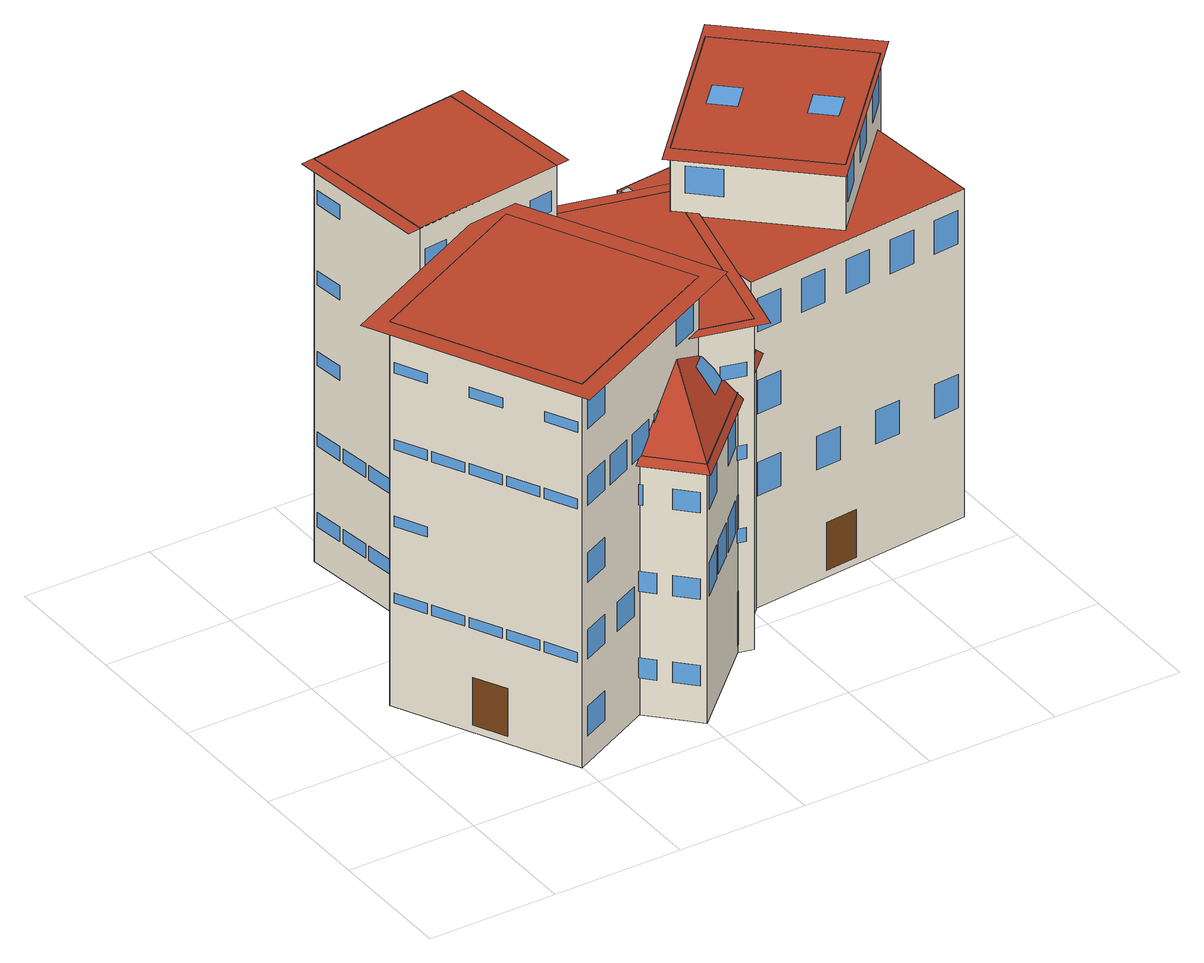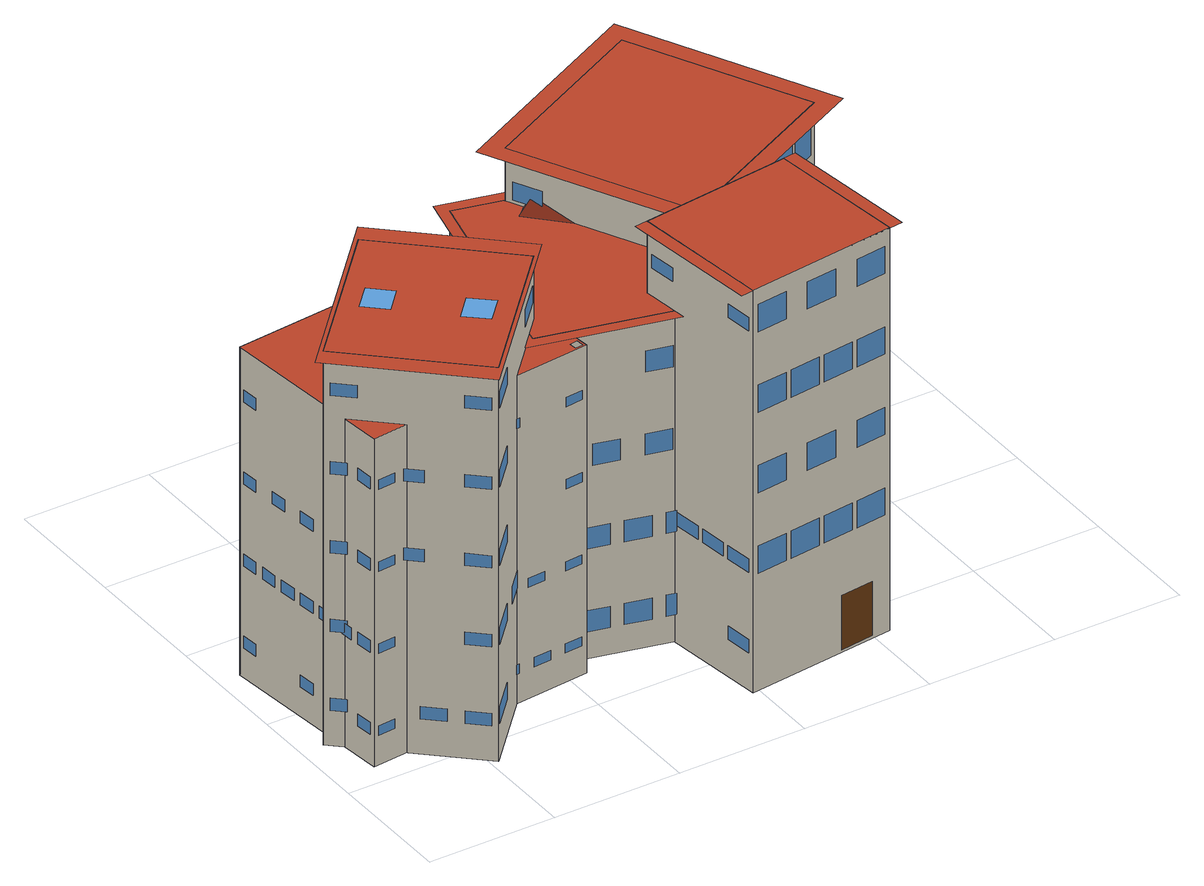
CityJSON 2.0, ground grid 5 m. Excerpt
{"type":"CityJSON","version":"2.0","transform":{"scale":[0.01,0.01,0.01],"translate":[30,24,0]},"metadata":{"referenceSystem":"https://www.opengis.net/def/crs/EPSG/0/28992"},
"CityObjects":{
"building1":{"type":"Building","attributes":{"roofType":"Flat"},"geometry":[{"type":"MultiSurface","lod":"3","boundaries":[[[0,1,2,3]],[[4,5,6,7]],[[0,3,5,4],[8,9,10,11],[12,13,14,15],[16,17,18,19],[20,21,22,23],[24,25,26,27],[28,29,30,31],[32,33,34,35],[36,37,38,39],[40,41,42,43],[44,45,46,47],[48,49,50,51],[52,53,54,55],[56,57,58,59],[60,61,62,63]],[[8,11,10,9]],[[12,15,14,13]],[[16,19,18,17]],[[20,23,22,21]],[[24,27,26,25]],[[28,31,30,29]],[[32,35,34,33]],[[36,39,38,37]],[[40,43,42,41]],[[44,47,46,45]],[[48,51,50,49]],[[52,55,54,53]],[[56,59,58,57]],[[60,63,62,61]],[[3,2,6,5],[64,65,66,67],[68,69,70,71],[72,73,74,75],[76,77,78,79],[80,81,82,83],[84,85,86,87],[88,89,90,91],[92,93,94,95],[96,97,98,99],[100,101,102,103],[104,105,106,107],[108,109,110,111],[112,113,114,115],[116,117,118,119],[120,121,122,123],[124,125,126,127]],[[64,67,66,65]],[[68,71,70,69]],[[72,75,74,73]],[[76,79,78,77]],[[80,83,82,81]],[[84,87,86,85]],[[88,91,90,89]],[[92,95,94,93]],[[96,99,98,97]],[[100,103,102,101]],[[104,107,106,105]],[[108,111,110,109]],[[112,115,114,113]],[[116,119,118,117]],[[120,123,122,121]],[[124,127,126,125]],[[2,1,7,6],[128,129,130,131],[132,133,134,135],[136,137,138,139],[140,141,142,143],[144,145,146,147],[148,149,150,151],[152,153,154,155],[156,157,158,159],[160,161,162,163],[164,165,166,167],[168,169,170,171],[172,173,174,175],[176,177,178,179],[180,181,182,183],[184,185,186,187],[188,189,190,191],[192,193,194,195],[196,197,198,199],[200,201,202,203],[204,205,206,207],[208,209,210,211],[212,213,214,215],[216,217,218,219]],[[128,131,130,129]],[[132,135,134,133]],[[136,139,138,137]],[[140,143,142,141]],[[144,147,146,145]],[[148,151,150,149]],[[152,155,154,153]],[[156,159,158,157]],[[160,163,162,161]],[[164,167,166,165]],[[168,171,170,169]],[[172,175,174,173]],[[176,179,178,177]],[[180,183,182,181]],[[184,187,186,185]],[[188,191,190,189]],[[192,195,194,193]],[[196,199,198,197]],[[200,203,202,201]],[[204,207,206,205]],[[208,211,210,209]],[[212,215,214,213]],[[216,219,218,217]],[[1,0,4,7],[220,221,222,223],[224,225,226,227],[228,229,230,231],[232,233,234,235],[236,237,238,239],[240,241,242,243],[244,245,246,247],[248,249,250,251],[252,253,254,255],[256,257,258,259],[260,261,262,263],[264,265,266,267],[268,269,270,271],[272,273,274,275],[276,277,278,279]],[[220,223,222,221]],[[224,227,226,225]],[[228,231,230,229]],[[232,235,234,233]],[[236,239,238,237]],[[240,243,242,241]],[[244,247,246,245]],[[248,251,250,249]],[[252,255,254,253]],[[256,259,258,257]],[[260,263,262,261]],[[264,267,266,265]],[[268,271,270,269]],[[272,275,274,273]],[[276,279,278,277]],[[280,281,282,283],[4,7,6,5]]],"semantics":{"surfaces":[{"type":"GroundSurface"},{"type":"RoofSurface"},{"type":"WallSurface"},{"type":"Window"},{"type":"Door"}],"values":[0,1,2,3,3,3,3,3,3,3,3,3,3,3,3,3,3,2,3,3,3,3,3,3,3,3,3,3,3,3,3,3,3,3,2,3,3,3,3,3,3,3,3,3,3,3,3,3,3,3,3,3,3,3,3,3,3,3,2,4,3,3,3,3,3,3,3,3,3,3,3,3,3,3,1]}}]},
"building2":{"type":"Building","attributes":{"roofType":"Hipped"},"geometry":[{"type":"MultiSurface","lod":"3","boundaries":[[[284,285,286,287]],[[288,289,290,291],[292,293,294,295]],[[292,295,294,293]],[[289,288,296,297],[298,299,300,301]],[[298,301,300,299]],[[288,291,296],[302,303,304,305]],[[302,305,304,303]],[[289,297,290],[306,307,308,309]],[[306,309,308,307]],[[284,287,296,291],[310,311,312,313],[314,315,316,317],[318,319,320,321],[322,323,324,325],[326,327,328,329],[330,331,332,333],[334,335,336,337],[338,339,340,341],[342,343,344,345]],[[310,313,312,311]],[[314,317,316,315]],[[318,321,320,319]],[[322,325,324,323]],[[326,329,328,327]],[[330,333,332,331]],[[334,337,336,335]],[[338,341,340,339]],[[342,345,344,343]],[[287,286,297,296],[346,347,348,349],[350,351,352,353],[354,355,356,357],[358,359,360,361],[362,363,364,365],[366,367,368,369],[370,371,372,373],[374,375,376,377],[378,379,380,381]],[[346,349,348,347]],[[350,353,352,351]],[[354,357,356,355]],[[358,361,360,359]],[[362,365,364,363]],[[366,369,368,367]],[[370,373,372,371]],[[374,377,376,375]],[[378,381,380,379]],[[286,285,290,297],[382,383,384,385],[386,387,388,389],[390,391,392,393],[394,395,396,397],[398,399,400,401],[402,403,404,405],[406,407,408,409],[410,411,412,413],[414,415,416,417],[418,419,420,421],[422,423,424,425],[426,427,428,429],[430,431,432,433]],[[382,385,384,383]],[[386,389,388,387]],[[390,393,392,391]],[[394,397,396,395]],[[398,401,400,399]],[[402,405,404,403]],[[406,409,408,407]],[[410,413,412,411]],[[414,417,416,415]],[[418,421,420,419]],[[422,425,424,423]],[[426,429,428,427]],[[430,433,432,431]],[[285,284,291,290],[434,435,436,437],[438,439,440,441],[442,443,444,445],[446,447,448,449],[450,451,452,453],[454,455,456,457],[458,459,460,461],[462,463,464,465],[466,467,468,469],[470,471,472,473],[474,475,476,477],[478,479,480,481],[482,483,484,485],[486,487,488,489]],[[434,437,436,435]],[[438,441,440,439]],[[442,445,444,443]],[[446,449,448,447]],[[450,453,452,451]],[[454,457,456,455]],[[458,461,460,459]],[[462,465,464,463]],[[466,469,468,467]],[[470,473,472,471]],[[474,477,476,475]],[[478,481,480,479]],[[482,485,484,483]],[[486,489,488,487]],[[490,491,296,291]],[[491,492,297,296]],[[493,290,297,492]],[[490,291,290,493]]],"semantics":{"surfaces":[{"type":"GroundSurface"},{"type":"RoofSurface"},{"type":"Window"},{"type":"WallSurface"},{"type":"Door"}],"values":[0,1,2,1,2,1,2,1,2,3,4,2,2,2,2,2,2,2,2,3,2,2,2,2,2,2,2,2,2,3,2,2,2,2,2,2,2,2,2,2,2,2,2,3,2,2,2,2,2,2,2,2,2,2,2,2,2,2,1,1,1,1]}}]},
"building3":{"type":"Building","attributes":{"roofType":"Flat"},"geometry":[{"type":"MultiSurface","lod":"3","boundaries":[[[494,495,496,497]],[[498,499,500,501]],[[494,497,499,498],[502,503,504,505],[506,507,508,509],[510,511,512,513],[514,515,516,517],[518,519,520,521],[522,523,524,525],[526,527,528,529],[530,531,532,533],[534,535,536,537],[538,539,540,541],[542,543,544,545],[546,547,548,549],[550,551,552,553],[554,555,556,557],[558,559,560,561]],[[502,505,504,503]],[[506,509,508,507]],[[510,513,512,511]],[[514,517,516,515]],[[518,521,520,519]],[[522,525,524,523]],[[526,529,528,527]],[[530,533,532,531]],[[534,537,536,535]],[[538,541,540,539]],[[542,545,544,543]],[[546,549,548,547]],[[550,553,552,551]],[[554,557,556,555]],[[558,561,560,559]],[[497,496,500,499],[562,563,564,565],[566,567,568,569],[570,571,572,573],[574,575,576,577],[578,579,580,581],[582,583,584,585],[586,587,588,589],[590,591,592,593],[594,595,596,597],[598,599,600,601]],[[562,565,564,563]],[[566,569,568,567]],[[570,573,572,571]],[[574,577,576,575]],[[578,581,580,579]],[[582,585,584,583]],[[586,589,588,587]],[[590,593,592,591]],[[594,597,596,595]],[[598,601,600,599]],[[496,495,501,500],[602,603,604,605],[606,607,608,609],[610,611,612,613],[614,615,616,617],[618,619,620,621],[622,623,624,625],[626,627,628,629],[630,631,632,633],[634,635,636,637],[638,639,640,641],[642,643,644,645],[646,647,648,649],[650,651,652,653],[654,655,656,657],[658,659,660,661]],[[602,605,604,603]],[[606,609,608,607]],[[610,613,612,611]],[[614,617,616,615]],[[618,621,620,619]],[[622,625,624,623]],[[626,629,628,627]],[[630,633,632,631]],[[634,637,636,635]],[[638,641,640,639]],[[642,645,644,643]],[[646,649,648,647]],[[650,653,652,651]],[[654,657,656,655]],[[658,661,660,659]],[[495,494,498,501],[662,663,664,665],[666,667,668,669],[670,671,672,673],[674,675,676,677],[678,679,680,681],[682,683,684,685],[686,687,688,689],[690,691,692,693],[694,695,696,697],[698,699,700,701],[702,703,704,705],[706,707,708,709]],[[662,665,664,663]],[[666,669,668,667]],[[670,673,672,671]],[[674,677,676,675]],[[678,681,680,679]],[[682,685,684,683]],[[686,689,688,687]],[[690,693,692,691]],[[694,697,696,695]],[[698,701,700,699]],[[702,705,704,703]],[[706,709,708,707]],[[710,711,712,713],[498,501,500,499]]],"semantics":{"surfaces":[{"type":"GroundSurface"},{"type":"RoofSurface"},{"type":"WallSurface"},{"type":"Window"},{"type":"Door"}],"values":[0,1,2,3,3,3,3,3,3,3,3,3,3,3,3,3,3,3,2,3,3,3,3,3,3,3,3,3,3,2,4,3,3,3,3,3,3,3,3,3,3,3,3,3,3,2,3,3,3,3,3,3,3,3,3,3,3,3,1]}}]},
"building4":{"type":"Building","attributes":{"roofType":"Flat"},"geometry":[{"type":"MultiSurface","lod":"3","boundaries":[[[714,715,716,717]],[[718,719,720,721]],[[714,717,719,718],[722,723,724,725],[726,727,728,729],[730,731,732,733],[734,735,736,737],[738,739,740,741],[742,743,744,745],[746,747,748,749],[750,751,752,753],[754,755,756,757],[758,759,760,761],[762,763,764,765],[766,767,768,769],[770,771,772,773],[774,775,776,777],[778,779,780,781],[782,783,784,785],[786,787,788,789],[790,791,792,793],[794,795,796,797]],[[722,725,724,723]],[[726,729,728,727]],[[730,733,732,731]],[[734,737,736,735]],[[738,741,740,739]],[[742,745,744,743]],[[746,749,748,747]],[[750,753,752,751]],[[754,757,756,755]],[[758,761,760,759]],[[762,765,764,763]],[[766,769,768,767]],[[770,773,772,771]],[[774,777,776,775]],[[778,781,780,779]],[[782,785,784,783]],[[786,789,788,787]],[[790,793,792,791]],[[794,797,796,795]],[[717,716,720,719],[798,799,800,801],[802,803,804,805],[806,807,808,809],[810,811,812,813],[814,815,816,817],[818,819,820,821],[822,823,824,825],[826,827,828,829],[830,831,832,833]],[[798,801,800,799]],[[802,805,804,803]],[[806,809,808,807]],[[810,813,812,811]],[[814,817,816,815]],[[818,821,820,819]],[[822,825,824,823]],[[826,829,828,827]],[[830,833,832,831]],[[716,715,721,720],[834,835,836,837],[838,839,840,841],[842,843,844,845],[846,847,848,849],[850,851,852,853],[854,855,856,857],[858,859,860,861],[862,863,864,865],[866,867,868,869],[870,871,872,873],[874,875,876,877],[878,879,880,881],[882,883,884,885],[886,887,888,889],[890,891,892,893],[894,895,896,897],[898,899,900,901],[902,903,904,905],[906,907,908,909],[910,911,912,913]],[[834,837,836,835]],[[838,841,840,839]],[[842,845,844,843]],[[846,849,848,847]],[[850,853,852,851]],[[854,857,856,855]],[[858,861,860,859]],[[862,865,864,863]],[[866,869,868,867]],[[870,873,872,871]],[[874,877,876,875]],[[878,881,880,879]],[[882,885,884,883]],[[886,889,888,887]],[[890,893,892,891]],[[894,897,896,895]],[[898,901,900,899]],[[902,905,904,903]],[[906,909,908,907]],[[910,913,912,911]],[[715,714,718,721],[914,915,916,917],[918,919,920,921],[922,923,924,925],[926,927,928,929],[930,931,932,933],[934,935,936,937],[938,939,940,941],[942,943,944,945],[946,947,948,949],[950,951,952,953]],[[914,917,916,915]],[[918,921,920,919]],[[922,925,924,923]],[[926,929,928,927]],[[930,933,932,931]],[[934,937,936,935]],[[938,941,940,939]],[[942,945,944,943]],[[946,949,948,947]],[[950,953,952,951]],[[954,955,956,957],[718,721,720,719]]],"semantics":{"surfaces":[{"type":"GroundSurface"},{"type":"RoofSurface"},{"type":"WallSurface"},{"type":"Door"},{"type":"Window"}],"values":[0,1,2,3,4,4,4,4,4,4,4,4,4,4,4,4,4,4,4,4,4,4,2,4,4,4,4,4,4,4,4,4,2,4,4,4,4,4,4,4,4,4,4,4,4,4,4,4,4,4,4,4,4,2,4,4,4,4,4,4,4,4,4,4,1]}}]},
"building5":{"type":"Building","attributes":{"roofType":"Shed"},"geometry":[{"type":"MultiSurface","lod":"3","boundaries":[[[958,959,960,961]],[[962,963,964,965]],[[963,958,961,964],[966,967,968,969],[970,971,972,973],[974,975,976,977]],[[966,969,968,967]],[[970,973,972,971]],[[974,977,976,975]],[[964,961,960,965],[978,979,980,981],[982,983,984,985],[986,987,988,989],[990,991,992,993]],[[978,981,980,979]],[[982,985,984,983]],[[986,989,988,987]],[[990,993,992,991]],[[965,960,959,962],[994,995,996,997],[998,999,1000,1001],[1002,1003,1004,1005]],[[994,997,996,995]],[[998,1001,1000,999]],[[1002,1005,1004,1003]],[[962,959,958,963],[1006,1007,1008,1009],[1010,1011,1012,1013],[1014,1015,1016,1017]],[[1006,1009,1008,1007]],[[1010,1013,1012,1011]],[[1014,1017,1016,1015]],[[1018,1019,1020,1021],[963,962,965,964]]],"semantics":{"surfaces":[{"type":"GroundSurface"},{"type":"RoofSurface"},{"type":"WallSurface"},{"type":"Door"},{"type":"Window"}],"values":[0,1,2,3,4,4,2,4,4,4,4,2,4,4,4,2,4,4,4,1]}}]},
"building6":{"type":"Building","attributes":{"roofType":"Flat"},"geometry":[{"type":"MultiSurface","lod":"3","boundaries":[[[1022,1023,1024,1025]],[[1026,1027,1028,1029],[1030,1031,1032,1033]],[[1022,1025,1027,1026],[1034,1035,1036,1037],[1038,1039,1040,1041],[1042,1043,1044,1045],[1046,1047,1048,1049],[1050,1051,1052,1053],[1054,1055,1056,1057],[1058,1059,1060,1061],[1062,1063,1064,1065],[1066,1067,1068,1069],[1070,1071,1072,1073],[1074,1075,1076,1077]],[[1034,1037,1036,1035]],[[1038,1041,1040,1039]],[[1042,1045,1044,1043]],[[1046,1049,1048,1047]],[[1050,1053,1052,1051]],[[1054,1057,1056,1055]],[[1058,1061,1060,1059]],[[1062,1065,1064,1063]],[[1066,1069,1068,1067]],[[1070,1073,1072,1071]],[[1074,1077,1076,1075]],[[1025,1024,1028,1027],[1078,1079,1080,1081],[1082,1083,1084,1085],[1086,1087,1088,1089],[1090,1091,1092,1093],[1094,1095,1096,1097],[1098,1099,1100,1101],[1102,1103,1104,1105],[1106,1107,1108,1109],[1110,1111,1112,1113],[1114,1115,1116,1117],[1118,1119,1120,1121],[1122,1123,1124,1125],[1126,1127,1128,1129],[1130,1131,1132,1133],[1134,1135,1136,1137],[1138,1139,1140,1141],[1142,1143,1144,1145]],[[1078,1081,1080,1079]],[[1082,1085,1084,1083]],[[1086,1089,1088,1087]],[[1090,1093,1092,1091]],[[1094,1097,1096,1095]],[[1098,1101,1100,1099]],[[1102,1105,1104,1103]],[[1106,1109,1108,1107]],[[1110,1113,1112,1111]],[[1114,1117,1116,1115]],[[1118,1121,1120,1119]],[[1122,1125,1124,1123]],[[1126,1129,1128,1127]],[[1130,1133,1132,1131]],[[1134,1137,1136,1135]],[[1138,1141,1140,1139]],[[1142,1145,1144,1143]],[[1024,1023,1029,1028],[1146,1147,1148,1149],[1150,1151,1152,1153],[1154,1155,1156,1157],[1158,1159,1160,1161],[1162,1163,1164,1165],[1166,1167,1168,1169],[1170,1171,1172,1173],[1174,1175,1176,1177],[1178,1179,1180,1181],[1182,1183,1184,1185],[1186,1187,1188,1189],[1190,1191,1192,1193],[1194,1195,1196,1197],[1198,1199,1200,1201],[1202,1203,1204,1205],[1206,1207,1208,1209],[1210,1211,1212,1213],[1214,1215,1216,1217],[1218,1219,1220,1221]],[[1146,1149,1148,1147]],[[1150,1153,1152,1151]],[[1154,1157,1156,1155]],[[1158,1161,1160,1159]],[[1162,1165,1164,1163]],[[1166,1169,1168,1167]],[[1170,1173,1172,1171]],[[1174,1177,1176,1175]],[[1178,1181,1180,1179]],[[1182,1185,1184,1183]],[[1186,1189,1188,1187]],[[1190,1193,1192,1191]],[[1194,1197,1196,1195]],[[1198,1201,1200,1199]],[[1202,1205,1204,1203]],[[1206,1209,1208,1207]],[[1210,1213,1212,1211]],[[1214,1217,1216,1215]],[[1218,1221,1220,1219]],[[1023,1022,1026,1029],[1222,1223,1224,1225],[1226,1227,1228,1229],[1230,1231,1232,1233],[1234,1235,1236,1237],[1238,1239,1240,1241],[1242,1243,1244,1245],[1246,1247,1248,1249],[1250,1251,1252,1253],[1254,1255,1256,1257],[1258,1259,1260,1261],[1262,1263,1264,1265]],[[1222,1225,1224,1223]],[[1226,1229,1228,1227]],[[1230,1233,1232,1231]],[[1234,1237,1236,1235]],[[1238,1241,1240,1239]],[[1242,1245,1244,1243]],[[1246,1249,1248,1247]],[[1250,1253,1252,1251]],[[1254,1257,1256,1255]],[[1258,1261,1260,1259]],[[1262,1265,1264,1263]]],"semantics":{"surfaces":[{"type":"GroundSurface"},{"type":"RoofSurface"},{"type":"WallSurface"},{"type":"Door"},{"type":"Window"}],"values":[0,1,2,3,4,4,4,4,4,4,4,4,4,4,2,4,4,4,4,4,4,4,4,4,4,4,4,4,4,4,4,4,2,4,4,4,4,4,4,4,4,4,4,4,4,4,4,4,4,4,4,4,2,4,4,4,4,4,4,4,4,4,4,4]}}]},
"building7":{"type":"Building","attributes":{"roofType":"Flat"},"geometry":[{"type":"MultiSurface","lod":"3","boundaries":[[[1266,1267,1268,1269]],[[1270,1271,1272,1273],[1274,1275,1276,1277],[1278,1279,1280,1281]],[[1274,1277,1276,1275]],[[1278,1281,1280,1279]],[[1266,1269,1271,1270],[1282,1283,1284,1285],[1286,1287,1288,1289],[1290,1291,1292,1293],[1294,1295,1296,1297],[1298,1299,1300,1301],[1302,1303,1304,1305],[1306,1307,1308,1309],[1310,1311,1312,1313],[1314,1315,1316,1317],[1318,1319,1320,1321]],[[1282,1285,1284,1283]],[[1286,1289,1288,1287]],[[1290,1293,1292,1291]],[[1294,1297,1296,1295]],[[1298,1301,1300,1299]],[[1302,1305,1304,1303]],[[1306,1309,1308,1307]],[[1310,1313,1312,1311]],[[1314,1317,1316,1315]],[[1318,1321,1320,1319]],[[1269,1268,1272,1271],[1322,1323,1324,1325],[1326,1327,1328,1329],[1330,1331,1332,1333],[1334,1335,1336,1337],[1338,1339,1340,1341],[1342,1343,1344,1345],[1346,1347,1348,1349],[1350,1351,1352,1353],[1354,1355,1356,1357],[1358,1359,1360,1361],[1362,1363,1364,1365],[1366,1367,1368,1369],[1370,1371,1372,1373],[1374,1375,1376,1377],[1378,1379,1380,1381],[1382,1383,1384,1385]],[[1322,1325,1324,1323]],[[1326,1329,1328,1327]],[[1330,1333,1332,1331]],[[1334,1337,1336,1335]],[[1338,1341,1340,1339]],[[1342,1345,1344,1343]],[[1346,1349,1348,1347]],[[1350,1353,1352,1351]],[[1354,1357,1356,1355]],[[1358,1361,1360,1359]],[[1362,1365,1364,1363]],[[1366,1369,1368,1367]],[[1370,1373,1372,1371]],[[1374,1377,1376,1375]],[[1378,1381,1380,1379]],[[1382,1385,1384,1383]],[[1268,1267,1273,1272],[1386,1387,1388,1389],[1390,1391,1392,1393],[1394,1395,1396,1397],[1398,1399,1400,1401],[1402,1403,1404,1405],[1406,1407,1408,1409],[1410,1411,1412,1413],[1414,1415,1416,1417],[1418,1419,1420,1421],[1422,1423,1424,1425],[1426,1427,1428,1429],[1430,1431,1432,1433],[1434,1435,1436,1437],[1438,1439,1440,1441]],[[1386,1389,1388,1387]],[[1390,1393,1392,1391]],[[1394,1397,1396,1395]],[[1398,1401,1400,1399]],[[1402,1405,1404,1403]],[[1406,1409,1408,1407]],[[1410,1413,1412,1411]],[[1414,1417,1416,1415]],[[1418,1421,1420,1419]],[[1422,1425,1424,1423]],[[1426,1429,1428,1427]],[[1430,1433,1432,1431]],[[1434,1437,1436,1435]],[[1438,1441,1440,1439]],[[1267,1266,1270,1273],[1442,1443,1444,1445],[1446,1447,1448,1449],[1450,1451,1452,1453],[1454,1455,1456,1457],[1458,1459,1460,1461],[1462,1463,1464,1465],[1466,1467,1468,1469],[1470,1471,1472,1473],[1474,1475,1476,1477]],[[1442,1445,1444,1443]],[[1446,1449,1448,1447]],[[1450,1453,1452,1451]],[[1454,1457,1456,1455]],[[1458,1461,1460,1459]],[[1462,1465,1464,1463]],[[1466,1469,1468,1467]],[[1470,1473,1472,1471]],[[1474,1477,1476,1475]],[[1478,1479,1480,1481],[1270,1273,1272,1271]]],"semantics":{"surfaces":[{"type":"GroundSurface"},{"type":"RoofSurface"},{"type":"Window"},{"type":"WallSurface"},{"type":"Door"}],"values":[0,1,2,2,3,4,2,2,2,2,2,2,2,2,2,3,2,2,2,2,2,2,2,2,2,2,2,2,2,2,2,2,3,2,2,2,2,2,2,2,2,2,2,2,2,2,2,3,2,2,2,2,2,2,2,2,2,1]}}]}
},
"vertices":[
[500,100,0],[166,773,0],[852,1113,0],[1186,441,0],[500,100,1540],[1186,441,1540],[852,1113,1540],[166,773,1540],[532,116,108],[532,116,226],[631,165,226],[631,165,108],[532,116,416],[532,116,534],[631,165,534],[631,165,416],[707,203,416],[707,203,534],[805,252,534],[805,252,416],[882,289,416],[882,289,534],[980,338,534],[980,338,416],[1056,376,416],[1056,376,534],[1155,425,534],[1155,425,416],[532,116,724],[532,116,842],[631,165,842],[631,165,724],[1055,376,724],[1055,376,842],[1154,425,842],[1154,425,724],[532,116,1032],[532,116,1150],[631,165,1150],[631,165,1032],[663,181,1032],[663,181,1150],[762,230,1150],[762,230,1032],[794,246,1032],[794,246,1150],[892,295,1150],[892,295,1032],[925,311,1032],[925,311,1150],[1023,360,1150],[1023,360,1032],[1055,376,1032],[1055,376,1150],[1154,425,1150],[1154,425,1032],[532,116,1340],[532,116,1458],[631,165,1458],[631,165,1340],[1055,376,1340],[1055,376,1458],[1154,425,1458],[1154,425,1340],[1173,468,108],[1173,468,180],[1122,570,180],[1122,570,108],[1087,640,108],[1087,640,180],[1037,742,180],[1037,742,108],[1002,811,108],[1002,811,180],[951,914,180],[951,914,108],[916,983,108],[916,983,180],[866,1086,180],[866,1086,108],[1173,468,416],[1173,468,488],[1122,570,488],[1122,570,416],[1087,640,416],[1087,640,488],[1037,742,488],[1037,742,416],[1002,811,416],[1002,811,488],[951,914,488],[951,914,416],[916,983,416],[916,983,488],[866,1086,488],[866,1086,416],[1173,468,724],[1173,468,796],[1122,570,796],[1122,570,724],[916,984,724],[916,984,796],[865,1086,796],[865,1086,724],[1173,468,1032],[1173,468,1104],[1122,570,1104],[1122,570,1032],[1087,640,1032],[1087,640,1104],[1037,742,1104],[1037,742,1032],[1002,811,1032],[1002,811,1104],[951,914,1104],[951,914,1032],[916,983,1032],[916,983,1104],[866,1086,1104],[866,1086,1032],[1173,468,1340],[1173,468,1412],[1122,570,1412],[1122,570,1340],[916,984,1340],[916,984,1412],[865,1086,1412],[865,1086,1340],[833,1104,108],[833,1104,229],[741,1058,229],[741,1058,108],[648,1012,108],[648,1012,229],[556,966,229],[556,966,108],[462,920,108],[462,920,229],[370,874,229],[370,874,108],[277,828,108],[277,828,229],[185,782,229],[185,782,108],[833,1104,416],[833,1104,537],[741,1058,537],[741,1058,416],[722,1049,416],[722,1049,537],[630,1003,537],[630,1003,416],[611,994,416],[611,994,537],[519,948,537],[519,948,416],[500,939,416],[500,939,537],[408,893,537],[408,893,416],[389,883,416],[389,883,537],[297,838,537],[297,838,416],[278,828,416],[278,828,537],[186,782,537],[186,782,416],[833,1104,724],[833,1104,845],[741,1058,845],[741,1058,724],[694,1035,724],[694,1035,845],[602,989,845],[602,989,724],[556,966,724],[556,966,845],[463,920,845],[463,920,724],[417,897,724],[417,897,845],[325,851,845],[325,851,724],[278,828,724],[278,828,845],[186,782,845],[186,782,724],[833,1104,1032],[833,1104,1153],[741,1058,1153],[741,1058,1032],[277,828,1032],[277,828,1153],[185,782,1153],[185,782,1032],[833,1104,1340],[833,1104,1461],[741,1058,1461],[741,1058,1340],[722,1049,1340],[722,1049,1461],[630,1003,1461],[630,1003,1340],[611,994,1340],[611,994,1461],[519,948,1461],[519,948,1340],[500,939,1340],[500,939,1461],[408,893,1461],[408,893,1340],[389,883,1340],[389,883,1461],[297,838,1461],[297,838,1340],[278,828,1340],[278,828,1461],[186,782,1461],[186,782,1340],[310,482,29],[310,482,221],[371,361,221],[371,361,29],[174,757,416],[174,757,457],[231,641,457],[231,641,416],[239,626,416],[239,626,457],[296,510,457],[296,510,416],[304,495,416],[304,495,457],[361,379,457],[361,379,416],[369,364,416],[369,364,457],[426,249,457],[426,249,416],[434,233,416],[434,233,457],[491,118,457],[491,118,416],[174,757,724],[174,757,765],[231,641,765],[231,641,724],[174,757,1032],[174,757,1073],[231,641,1073],[231,641,1032],[239,626,1032],[239,626,1073],[296,510,1073],[296,510,1032],[304,495,1032],[304,495,1073],[361,379,1073],[361,379,1032],[369,364,1032],[369,364,1073],[426,249,1073],[426,249,1032],[434,233,1032],[434,233,1073],[491,118,1073],[491,118,1032],[174,757,1340],[174,757,1381],[231,641,1381],[231,641,1340],[304,494,1340],[304,494,1381],[362,378,1381],[362,378,1340],[435,232,1340],[435,232,1381],[492,116,1381],[492,116,1340],[468,5,1540],[1281,409,1540],[884,1208,1540],[71,805,1540],
[1000,100,0],[484,636,0],[1001,1133,0],[1517,597,0],[1086,528,1429],[915,705,1429],[484,636,1041],[1000,100,1041],[825,513,1214],[890,445,1214],[822,380,1112],[757,447,1112],[1517,597,1041],[1001,1133,1041],[1176,720,1214],[1111,788,1214],[1179,853,1112],[1244,786,1112],[1147,396,1214],[1215,461,1214],[1260,414,1112],[1193,348,1112],[854,838,1214],[786,772,1214],[741,820,1112],[809,885,1112],[1324,412,24],[1324,412,238],[1412,496,238],[1412,496,24],[1019,118,494],[1019,118,628],[1100,196,628],[1100,196,494],[1118,214,494],[1118,214,628],[1199,291,628],[1199,291,494],[1218,309,494],[1218,309,628],[1298,387,628],[1298,387,494],[1317,405,494],[1317,405,628],[1398,482,628],[1398,482,494],[1417,501,494],[1417,501,628],[1497,578,628],[1497,578,494],[1019,118,841],[1019,118,975],[1100,196,975],[1100,196,841],[1218,309,841],[1218,309,975],[1298,387,975],[1298,387,841],[1417,501,841],[1417,501,975],[1497,578,975],[1497,578,841],[1492,623,147],[1492,623,243],[1394,725,243],[1394,725,147],[1369,750,147],[1369,750,243],[1272,852,243],[1272,852,147],[1247,878,147],[1247,878,243],[1149,980,243],[1149,980,147],[1124,1006,147],[1124,1006,243],[1026,1107,243],[1026,1107,147],[1492,623,494],[1492,623,590],[1394,725,590],[1394,725,494],[1369,750,494],[1369,750,590],[1272,852,590],[1272,852,494],[1247,878,494],[1247,878,590],[1149,980,590],[1149,980,494],[1124,1006,494],[1124,1006,590],[1026,1107,590],[1026,1107,494],[1492,623,841],[1492,623,937],[1394,725,937],[1394,725,841],[982,1114,147],[982,1114,256],[930,1065,256],[930,1065,147],[556,705,147],[556,705,256],[504,655,256],[504,655,147],[982,1114,494],[982,1114,603],[930,1065,603],[930,1065,494],[840,978,494],[840,978,603],[788,928,603],[788,928,494],[698,842,494],[698,842,603],[646,792,603],[646,792,494],[556,705,494],[556,705,603],[504,655,603],[504,655,494],[982,1114,841],[982,1114,950],[930,1065,950],[930,1065,841],[911,1047,841],[911,1047,950],[859,997,950],[859,997,841],[841,979,841],[841,979,950],[789,929,950],[789,929,841],[770,911,841],[770,911,950],[718,861,950],[718,861,841],[699,843,841],[699,843,950],[647,793,950],[647,793,841],[629,775,841],[629,775,950],[577,725,950],[577,725,841],[558,707,841],[558,707,950],[506,657,950],[506,657,841],[501,619,147],[501,619,229],[568,550,229],[568,550,147],[605,511,147],[605,511,229],[672,442,229],[672,442,147],[709,403,147],[709,403,229],[776,334,229],[776,334,147],[813,295,147],[813,295,229],[879,225,229],[879,225,147],[917,187,147],[917,187,229],[983,117,229],[983,117,147],[501,619,494],[501,619,576],[568,550,576],[568,550,494],[605,511,494],[605,511,576],[672,442,576],[672,442,494],[709,403,494],[709,403,576],[776,334,576],[776,334,494],[813,295,494],[813,295,576],[879,225,576],[879,225,494],[917,187,494],[917,187,576],[983,117,576],[983,117,494],[501,619,841],[501,619,923],[568,550,923],[568,550,841],[640,475,841],[640,475,923],[706,406,923],[706,406,841],[778,331,841],[778,331,923],[845,261,923],[845,261,841],[917,187,841],[917,187,923],[983,117,923],[983,117,841],[994,69,1013],[1548,602,1013],[1008,1164,1013],[453,631,1013],
[500,1100,0],[432,1649,0],[1025,1722,0],[1093,1173,0],[500,1100,1615],[1093,1173,1615],[1025,1722,1615],[432,1649,1615],[523,1103,148],[523,1103,230],[614,1114,230],[614,1114,148],[750,1131,148],[750,1131,230],[841,1142,230],[841,1142,148],[977,1159,148],[977,1159,230],[1069,1170,230],[1069,1170,148],[523,1103,471],[523,1103,553],[614,1114,553],[614,1114,471],[978,1159,471],[978,1159,553],[1070,1170,553],[1070,1170,471],[523,1103,794],[523,1103,876],[614,1114,876],[614,1114,794],[750,1131,794],[750,1131,876],[841,1142,876],[841,1142,794],[977,1159,794],[977,1159,876],[1069,1170,876],[1069,1170,794],[523,1103,1117],[523,1103,1199],[614,1114,1199],[614,1114,1117],[750,1131,1117],[750,1131,1199],[841,1142,1199],[841,1142,1117],[977,1159,1117],[977,1159,1199],[1069,1170,1199],[1069,1170,1117],[523,1103,1440],[523,1103,1522],[614,1114,1522],[614,1114,1440],[675,1122,1440],[675,1122,1522],[766,1133,1522],[766,1133,1440],[826,1140,1440],[826,1140,1522],[918,1152,1522],[918,1152,1440],[978,1159,1440],[978,1159,1522],[1070,1170,1522],[1070,1170,1440],[1090,1197,148],[1090,1197,202],[1076,1304,202],[1076,1304,148],[1041,1591,148],[1041,1591,202],[1028,1698,202],[1028,1698,148],[1090,1197,471],[1090,1197,525],[1076,1304,525],[1076,1304,471],[1073,1328,471],[1073,1328,525],[1060,1435,525],[1060,1435,471],[1057,1459,471],[1057,1459,525],[1044,1566,525],[1044,1566,471],[1041,1590,471],[1041,1590,525],[1028,1697,525],[1028,1697,471],[1090,1197,794],[1090,1197,848],[1076,1304,848],[1076,1304,794],[1090,1197,1117],[1090,1197,1171],[1076,1304,1171],[1076,1304,1117],[1090,1197,1440],[1090,1197,1494],[1076,1304,1494],[1076,1304,1440],[1041,1591,1440],[1041,1591,1494],[1028,1698,1494],[1028,1698,1440],[642,1675,11],[642,1675,228],[509,1658,228],[509,1658,11],[1004,1719,471],[1004,1719,580],[882,1704,580],[882,1704,471],[861,1702,471],[861,1702,580],[739,1687,580],[739,1687,471],[718,1684,471],[718,1684,580],[596,1669,580],[596,1669,471],[575,1667,471],[575,1667,580],[453,1651,580],[453,1651,471],[1004,1719,794],[1004,1719,903],[882,1704,903],[882,1704,794],[790,1693,794],[790,1693,903],[667,1678,903],[667,1678,794],[575,1667,794],[575,1667,903],[453,1651,903],[453,1651,794],[1004,1719,1117],[1004,1719,1226],[882,1704,1226],[882,1704,1117],[861,1702,1117],[861,1702,1226],[739,1687,1226],[739,1687,1117],[718,1684,1117],[718,1684,1226],[596,1669,1226],[596,1669,1117],[575,1667,1117],[575,1667,1226],[453,1651,1226],[453,1651,1117],[1004,1719,1440],[1004,1719,1549],[882,1704,1549],[882,1704,1440],[790,1693,1440],[790,1693,1549],[667,1678,1549],[667,1678,1440],[575,1667,1440],[575,1667,1549],[453,1651,1549],[453,1651,1440],[434,1632,148],[434,1632,205],[449,1516,205],[449,1516,148],[451,1499,148],[451,1499,205],[465,1383,205],[465,1383,148],[467,1366,148],[467,1366,205],[482,1250,205],[482,1250,148],[484,1233,148],[484,1233,205],[498,1117,205],[498,1117,148],[434,1632,471],[434,1632,528],[449,1516,528],[449,1516,471],[451,1499,471],[451,1499,528],[465,1383,528],[465,1383,471],[467,1366,471],[467,1366,528],[482,1250,528],[482,1250,471],[484,1233,471],[484,1233,528],[498,1117,528],[498,1117,471],[434,1632,794],[434,1632,851],[449,1516,851],[449,1516,794],[434,1632,1117],[434,1632,1174],[449,1516,1174],[449,1516,1117],[484,1233,1117],[484,1233,1174],[498,1117,1174],[498,1117,1117],[434,1632,1440],[434,1632,1497],[449,1516,1497],[449,1516,1440],[449,1092,1615],[1144,1178,1615],[1076,1730,1615],[380,1644,1615],
[500,600,0],[690,1406,0],[1568,1199,0],[1378,393,0],[500,600,1328],[1378,393,1328],[1568,1199,1328],[690,1406,1328],[1163,444,26],[1163,444,224],[1276,417,224],[1276,417,26],[529,593,440],[529,593,496],[621,572,496],[621,572,440],[711,550,440],[711,550,496],[803,529,496],[803,529,440],[893,507,440],[893,507,496],[985,486,496],[985,486,440],[1075,464,440],[1075,464,496],[1167,443,496],[1167,443,440],[1257,422,440],[1257,422,496],[1349,400,496],[1349,400,440],[529,593,772],[529,593,828],[621,572,828],[621,572,772],[651,564,772],[651,564,828],[742,543,828],[742,543,772],[773,536,772],[773,536,828],[864,514,828],[864,514,772],[894,507,772],[894,507,828],[986,486,828],[986,486,772],[1016,478,772],[1016,478,828],[1107,457,828],[1107,457,772],[1138,450,772],[1138,450,828],[1229,428,828],[1229,428,772],[1259,421,772],[1259,421,828],[1351,400,828],[1351,400,772],[529,593,1104],[529,593,1160],[621,572,1160],[621,572,1104],[675,559,1104],[675,559,1160],[767,537,1160],[767,537,1104],[821,524,1104],[821,524,1160],[913,503,1160],[913,503,1104],[967,490,1104],[967,490,1160],[1059,468,1160],[1059,468,1104],[1113,456,1104],[1113,456,1160],[1205,434,1160],[1205,434,1104],[1259,421,1104],[1259,421,1160],[1351,400,1160],[1351,400,1104],[1384,417,108],[1384,417,139],[1401,491,139],[1401,491,108],[1545,1102,108],[1545,1102,139],[1562,1176,139],[1562,1176,108],[1384,417,440],[1384,417,471],[1401,491,471],[1401,491,440],[1384,417,772],[1384,417,803],[1401,491,803],[1401,491,772],[1545,1102,772],[1545,1102,803],[1562,1176,803],[1562,1176,772],[1384,417,1104],[1384,417,1135],[1401,491,1135],[1401,491,1104],[1437,645,1104],[1437,645,1135],[1455,719,1135],[1455,719,1104],[1491,874,1104],[1491,874,1135],[1509,948,1135],[1509,948,1104],[1545,1103,1104],[1545,1103,1135],[1562,1177,1135],[1562,1177,1104],[1541,1205,108],[1541,1205,193],[1446,1228,193],[1446,1228,108],[1395,1240,108],[1395,1240,193],[1300,1262,193],[1300,1262,108],[1250,1274,108],[1250,1274,193],[1154,1297,193],[1154,1297,108],[1104,1308,108],[1104,1308,193],[1008,1331,193],[1008,1331,108],[958,1343,108],[958,1343,193],[862,1365,193],[862,1365,108],[812,1377,108],[812,1377,193],[716,1400,193],[716,1400,108],[1541,1205,440],[1541,1205,525],[1446,1228,525],[1446,1228,440],[1395,1240,440],[1395,1240,525],[1300,1262,525],[1300,1262,440],[1250,1274,440],[1250,1274,525],[1154,1297,525],[1154,1297,440],[1104,1308,440],[1104,1308,525],[1008,1331,525],[1008,1331,440],[958,1343,440],[958,1343,525],[862,1365,525],[862,1365,440],[812,1377,440],[812,1377,525],[716,1400,525],[716,1400,440],[1541,1205,772],[1541,1205,857],[1446,1228,857],[1446,1228,772],[1359,1248,772],[1359,1248,857],[1264,1271,857],[1264,1271,772],[1177,1291,772],[1177,1291,857],[1082,1314,857],[1082,1314,772],[995,1334,772],[995,1334,857],[900,1356,857],[900,1356,772],[813,1377,772],[813,1377,857],[718,1399,857],[718,1399,772],[1541,1205,1104],[1541,1205,1189],[1446,1228,1189],[1446,1228,1104],[1176,1291,1104],[1176,1291,1189],[1081,1314,1189],[1081,1314,1104],[812,1377,1104],[812,1377,1189],[716,1400,1189],[716,1400,1104],[685,1386,108],[685,1386,228],[653,1249,228],[653,1249,108],[611,1071,108],[611,1071,228],[579,935,228],[579,935,108],[537,757,108],[537,757,228],[505,620,228],[505,620,108],[685,1386,440],[685,1386,560],[653,1249,560],[653,1249,440],[685,1386,772],[685,1386,892],[653,1249,892],[653,1249,772],[611,1071,772],[611,1071,892],[579,935,892],[579,935,772],[537,757,772],[537,757,892],[505,620,892],[505,620,772],[685,1386,1104],[685,1386,1224],[653,1249,1224],[653,1249,1104],[611,1071,1104],[611,1071,1224],[579,935,1224],[579,935,1104],[537,757,1104],[537,757,1224],[505,620,1224],[505,620,1104],[449,566,1328],[1409,340,1328],[1619,1233,1328],[659,1459,1328],
[1000,600,0],[773,845,0],[1137,1183,0],[1364,938,0],[773,845,842],[1000,600,842],[1364,938,608],[1137,1183,608],[1158,746,20],[1158,746,250],[1265,845,250],[1265,845,20],[1023,621,428],[1023,621,550],[1085,679,550],[1085,679,428],[1279,859,428],[1279,859,550],[1342,917,550],[1342,917,428],[1353,950,124],[1353,950,226],[1292,1016,226],[1292,1016,124],[1353,950,428],[1353,950,530],[1292,1016,530],[1292,1016,428],[1281,1027,428],[1281,1027,530],[1221,1093,530],[1221,1093,428],[1210,1104,428],[1210,1104,530],[1150,1170,530],[1150,1170,428],[1120,1167,124],[1120,1167,178],[1068,1118,178],[1068,1118,124],[1120,1167,428],[1120,1167,482],[1068,1118,482],[1068,1118,428],[843,909,428],[843,909,482],[790,861,482],[790,861,428],[787,830,124],[787,830,223],[880,730,223],[880,730,124],[787,830,428],[787,830,527],[880,730,527],[880,730,428],[893,715,428],[893,715,527],[986,615,527],[986,615,428],[982,546,865],[1419,952,584],[1156,1237,584],[718,831,865],
[1500,600,0],[1428,1316,0],[2338,1408,0],[2410,692,0],[1500,600,1316],[2410,692,1316],[2338,1408,1316],[1428,1316,1316],[1442,1278,1316],[1439,1307,1316],[1469,1310,1316],[1472,1281,1316],[1823,632,28],[1823,632,220],[1949,645,220],[1949,645,28],[1527,603,447],[1527,603,582],[1626,613,582],[1626,613,447],[1780,628,447],[1780,628,582],[1879,638,582],[1879,638,447],[2032,654,447],[2032,654,582],[2132,664,582],[2132,664,447],[2285,679,447],[2285,679,582],[2384,689,582],[2384,689,447],[1527,603,776],[1527,603,911],[1626,613,911],[1626,613,776],[1527,603,1105],[1527,603,1240],[1626,613,1240],[1626,613,1105],[1716,622,1105],[1716,622,1240],[1815,632,1240],[1815,632,1105],[1905,641,1105],[1905,641,1240],[2005,651,1240],[2005,651,1105],[2094,660,1105],[2094,660,1240],[2194,670,1240],[2194,670,1105],[2283,679,1105],[2283,679,1240],[2383,689,1240],[2383,689,1105],[2408,711,118],[2408,711,166],[2402,778,166],[2402,778,118],[2378,1016,118],[2378,1016,166],[2371,1083,166],[2371,1083,118],[2347,1320,118],[2347,1320,166],[2340,1387,166],[2340,1387,118],[2408,711,447],[2408,711,495],[2402,778,495],[2402,778,447],[2398,813,447],[2398,813,495],[2392,880,495],[2392,880,447],[2388,914,447],[2388,914,495],[2381,981,495],[2381,981,447],[2378,1016,447],[2378,1016,495],[2371,1083,495],[2371,1083,447],[2368,1117,447],[2368,1117,495],[2361,1184,495],[2361,1184,447],[2357,1219,447],[2357,1219,495],[2351,1286,495],[2351,1286,447],[2347,1320,447],[2347,1320,495],[2340,1387,495],[2340,1387,447],[2408,711,776],[2408,711,824],[2402,778,824],[2402,778,776],[2393,864,776],[2393,864,824],[2386,930,824],[2386,930,776],[2378,1016,776],[2378,1016,824],[2371,1083,824],[2371,1083,776],[2362,1168,776],[2362,1168,824],[2356,1235,824],[2356,1235,776],[2347,1320,776],[2347,1320,824],[2340,1387,824],[2340,1387,776],[2408,711,1105],[2408,711,1153],[2402,778,1153],[2402,778,1105],[2347,1321,1105],[2347,1321,1153],[2340,1388,1153],[2340,1388,1105],[2318,1406,118],[2318,1406,155],[2250,1399,155],[2250,1399,118],[2185,1392,118],[2185,1392,155],[2116,1386,155],[2116,1386,118],[2052,1379,118],[2052,1379,155],[1983,1372,155],[1983,1372,118],[1919,1366,118],[1919,1366,155],[1850,1359,155],[1850,1359,118],[1785,1352,118],[1785,1352,155],[1716,1345,155],[1716,1345,118],[1652,1339,118],[1652,1339,155],[1583,1332,155],[1583,1332,118],[1519,1325,118],[1519,1325,155],[1450,1319,155],[1450,1319,118],[2318,1406,447],[2318,1406,484],[2250,1399,484],[2250,1399,447],[2158,1390,447],[2158,1390,484],[2090,1383,484],[2090,1383,447],[1998,1374,447],[1998,1374,484],[1930,1367,484],[1930,1367,447],[1838,1358,447],[1838,1358,484],[1769,1351,484],[1769,1351,447],[1678,1342,447],[1678,1342,484],[1609,1335,484],[1609,1335,447],[1518,1325,447],[1518,1325,484],[1449,1319,484],[1449,1319,447],[2318,1406,776],[2318,1406,813],[2250,1399,813],[2250,1399,776],[1516,1325,776],[1516,1325,813],[1448,1318,813],[1448,1318,776],[2318,1406,1105],[2318,1406,1142],[2250,1399,1142],[2250,1399,1105],[2051,1379,1105],[2051,1379,1142],[1982,1372,1142],[1982,1372,1105],[1783,1352,1105],[1783,1352,1142],[1715,1345,1142],[1715,1345,1105],[1516,1325,1105],[1516,1325,1142],[1447,1318,1142],[1447,1318,1105],[1430,1292,118],[1430,1292,230],[1436,1240,230],[1436,1240,118],[1430,1292,447],[1430,1292,559],[1436,1240,559],[1436,1240,447],[1451,1088,447],[1451,1088,559],[1456,1035,559],[1456,1035,447],[1472,883,447],[1472,883,559],[1477,830,559],[1477,830,447],[1492,678,447],[1492,678,559],[1498,625,559],[1498,625,447],[1430,1292,776],[1430,1292,888],[1436,1240,888],[1436,1240,776],[1461,984,776],[1461,984,888],[1467,931,888],[1467,931,776],[1492,676,776],[1492,676,888],[1498,623,888],[1498,623,776],[1430,1292,1105],[1430,1292,1217],[1436,1240,1217],[1436,1240,1105],[1461,984,1105],[1461,984,1217],[1467,931,1217],[1467,931,1105],[1492,676,1105],[1492,676,1217],[1498,623,1217],[1498,623,1105],
[1500,1100,0],[1969,1607,0],[2408,1202,0],[1938,695,0],[1500,1100,1580],[1938,695,1580],[2408,1202,1580],[1969,1607,1580],[2003,1028,1580],[2081,1113,1580],[2159,1041,1580],[2081,956,1580],[1750,1263,1580],[1828,1347,1580],[1906,1275,1580],[1828,1191,1580],[1612,997,29],[1612,997,239],[1696,919,239],[1696,919,29],[1537,1066,456],[1537,1066,565],[1634,976,565],[1634,976,456],[1670,942,456],[1670,942,565],[1767,853,565],[1767,853,456],[1804,819,456],[1804,819,565],[1901,729,565],[1901,729,456],[1537,1066,772],[1537,1066,881],[1634,976,881],[1634,976,772],[1670,942,772],[1670,942,881],[1767,853,881],[1767,853,772],[1804,819,772],[1804,819,881],[1901,729,881],[1901,729,772],[1537,1066,1088],[1537,1066,1197],[1634,976,1197],[1634,976,1088],[1805,818,1088],[1805,818,1197],[1902,729,1197],[1902,729,1088],[1537,1066,1404],[1537,1066,1513],[1634,976,1513],[1634,976,1404],[1965,723,140],[1965,723,276],[2049,814,276],[2049,814,140],[2075,843,140],[2075,843,276],[2160,934,276],[2160,934,140],[2186,962,140],[2186,962,276],[2270,1054,276],[2270,1054,140],[2297,1082,140],[2297,1082,276],[2381,1173,276],[2381,1173,140],[1965,723,456],[1965,723,592],[2049,814,592],[2049,814,456],[2075,843,456],[2075,843,592],[2160,934,592],[2160,934,456],[2186,962,456],[2186,962,592],[2270,1054,592],[2270,1054,456],[2297,1082,456],[2297,1082,592],[2381,1173,592],[2381,1173,456],[1965,723,772],[1965,723,908],[2049,814,908],[2049,814,772],[2297,1082,772],[2297,1082,908],[2381,1173,908],[2381,1173,772],[1965,723,1088],[1965,723,1224],[2049,814,1224],[2049,814,1088],[2131,903,1088],[2131,903,1224],[2215,994,1224],[2215,994,1088],[2298,1083,1088],[2298,1083,1224],[2382,1174,1224],[2382,1174,1088],[1965,723,1404],[1965,723,1540],[2049,814,1540],[2049,814,1404],[2131,903,1404],[2131,903,1540],[2215,994,1540],[2215,994,1404],[2298,1083,1404],[2298,1083,1540],[2382,1174,1540],[2382,1174,1404],[2390,1218,140],[2390,1218,190],[2323,1280,190],[2323,1280,140],[2278,1322,140],[2278,1322,190],[2211,1384,190],[2211,1384,140],[2165,1426,140],[2165,1426,190],[2098,1488,190],[2098,1488,140],[2053,1530,140],[2053,1530,190],[1986,1592,190],[1986,1592,140],[2390,1218,456],[2390,1218,506],[2323,1280,506],[2323,1280,456],[2054,1529,456],[2054,1529,506],[1987,1591,506],[1987,1591,456],[2390,1218,772],[2390,1218,822],[2323,1280,822],[2323,1280,772],[2222,1374,772],[2222,1374,822],[2155,1436,822],[2155,1436,772],[2054,1529,772],[2054,1529,822],[1987,1591,822],[1987,1591,772],[2390,1218,1088],[2390,1218,1138],[2323,1280,1138],[2323,1280,1088],[2222,1374,1088],[2222,1374,1138],[2155,1436,1138],[2155,1436,1088],[2054,1529,1088],[2054,1529,1138],[1987,1591,1138],[1987,1591,1088],[2390,1218,1404],[2390,1218,1454],[2323,1280,1454],[2323,1280,1404],[2054,1529,1404],[2054,1529,1454],[1987,1591,1454],[1987,1591,1404],[1956,1593,140],[1956,1593,208],[1855,1484,208],[1855,1484,140],[1614,1223,140],[1614,1223,208],[1513,1114,208],[1513,1114,140],[1956,1593,456],[1956,1593,524],[1855,1484,524],[1855,1484,456],[1785,1408,456],[1785,1408,524],[1684,1299,524],[1684,1299,456],[1614,1223,456],[1614,1223,524],[1513,1114,524],[1513,1114,456],[1956,1593,772],[1956,1593,840],[1855,1484,840],[1855,1484,772],[1956,1593,1088],[1956,1593,1156],[1855,1484,1156],[1855,1484,1088],[1956,1593,1404],[1956,1593,1472],[1855,1484,1472],[1855,1484,1404],[1614,1223,1404],[1614,1223,1472],[1513,1114,1472],[1513,1114,1404],[1439,1056,1580],[1899,630,1580],[2469,1246,1580],[2008,1672,1580]
]}
